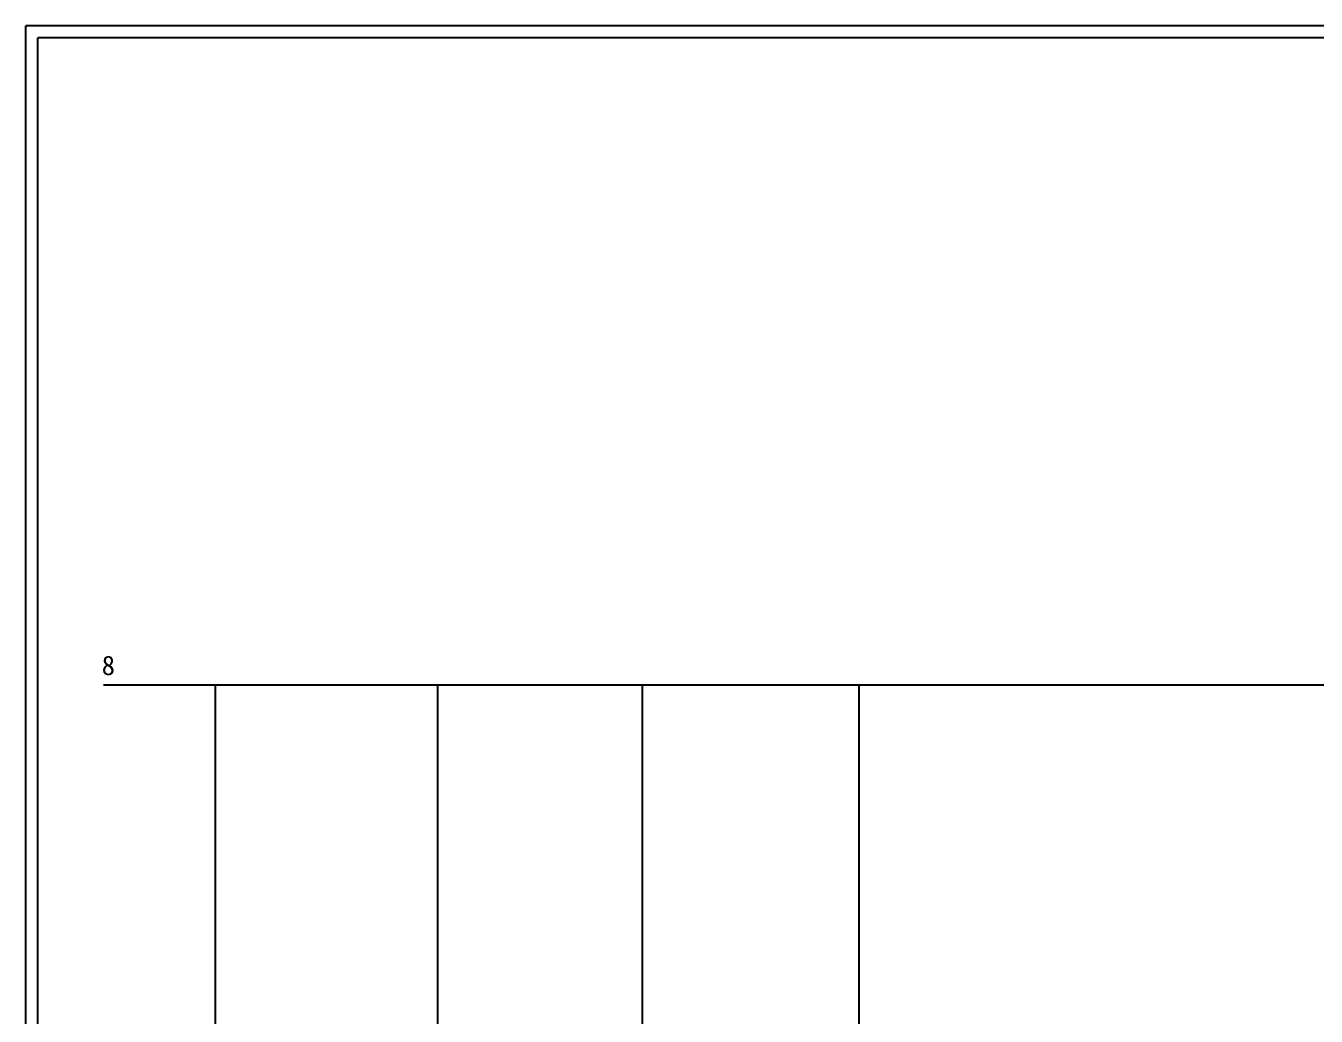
# Model space of a CAD drawing. Extents: x 10 to 297, y 3 to 207.
# Drawn here: x 10 to 142.9, y 105 to 207 of the extents above; entities that cross this region are included whole.
import ezdxf

# ---------------------------------------------------------------- set-up
doc = ezdxf.new("R2010")
doc.units = 0
doc.layers.get('0').update_dxf_attribs({"linetype": 'CONTINUOUS'})
doc.layers.add('圖框層', color=7, linetype='CONTINUOUS')
doc.layers.add('標尺寸層', color=3, linetype='CONTINUOUS')
doc.styles.add('STSL', font='KAIU.TTF')

msp = doc.modelspace()

# ---------------------------------------------------------------- linework, layer by layer
msp.add_line((17.99, 139.12), (292.46, 139.12))
at = {"layer": '圖框層', "color": 7}
for p, q in [((297, 206.97), (10, 206.97)), ((10, 3), (10, 206.97)), ((295.75, 205.72), (11.25, 205.72)), ((11.25, 4.25), (11.25, 205.72))]:
    msp.add_line(p, q, dxfattribs=at)
at = {"layer": '標尺寸層', "color": 7}
for p, q in [((29.53, 71.06), (29.53, 139.12)), ((52.42, 71.06), (52.42, 139.12)), ((73.52, 71.06), (73.52, 139.12)), ((95.82, 71.06), (95.82, 139.12))]:
    msp.add_line(p, q, dxfattribs=at)

# ---------------------------------------------------------------- texts
at = {"layer": '圖框層', "color": 4, "style": 'STSL'}
msp.add_text('8', height=2, dxfattribs=at).set_placement((17.82, 140.11))

doc.saveas('drawing.dxf')
